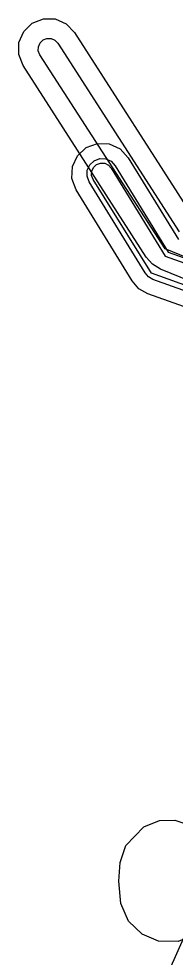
# Model space of a CAD drawing. Header units: metres. Extents: x 3158 to 3711, y 9867 to 11440.
# Drawn here: x 3585.1 to 3595.4, y 11361.3 to 11422.5 of the extents above; entities that cross this region are included whole.
import ezdxf

# ---------------------------------------------------------------- set-up
doc = ezdxf.new("R2010")
doc.units = ezdxf.units.M
doc.layers.add('AI_GREENING_EXCLUSIONS', color=1, linetype='Continuous')

msp = doc.modelspace()

# ---------------------------------------------------------------- linework, layer by layer
at = {"layer": 'AI_GREENING_EXCLUSIONS'}
for points in [[(3599.03, 11404.275), (3594.362, 11406.158), (3593.836, 11406.472), (3593.429, 11406.93), (3585.39, 11419.417), (3585.104, 11420.143), (3585.117, 11420.923), (3585.428, 11421.639), (3585.989, 11422.181), (3586.715, 11422.467), (3587.495, 11422.454), (3588.211, 11422.143), (3588.753, 11421.582), (3596.448, 11409.63)], [(3604.581, 11403.438), (3594.664, 11407.473), (3586.483, 11420.12), (3586.383, 11420.375), (3586.387, 11420.648), (3586.496, 11420.898), (3586.693, 11421.088), (3586.947, 11421.188), (3587.22, 11421.183), (3587.47, 11421.075), (3587.66, 11420.878), (3595.578, 11408.579)], [(3602.317, 11401.436), (3593.543, 11404.55), (3592.954, 11404.88), (3592.508, 11405.386), (3588.855, 11411.323), (3588.584, 11412.054), (3588.613, 11412.834), (3588.938, 11413.543), (3589.51, 11414.074), (3590.242, 11414.346), (3591.022, 11414.317), (3591.731, 11413.991), (3592.262, 11413.419), (3595.545, 11408.084)], [(3603.002, 11402.254), (3593.877, 11405.492), (3593.583, 11405.657), (3593.36, 11405.911), (3589.707, 11411.847), (3589.571, 11412.213), (3589.586, 11412.603), (3589.748, 11412.957), (3590.034, 11413.223), (3590.4, 11413.358), (3590.79, 11413.344), (3591.145, 11413.181), (3591.41, 11412.895), (3594.878, 11407.259), (3601.495, 11404.911)], [(3603.208, 11402.499), (3593.771, 11405.89), (3589.962, 11412.004), (3589.867, 11412.26), (3589.877, 11412.533), (3589.991, 11412.781), (3590.192, 11412.967), (3590.448, 11413.062), (3590.721, 11413.052), (3590.969, 11412.938), (3591.155, 11412.738), (3594.678, 11407.012), (3602.153, 11404.359)], [(3593.367, 11356.937), (3601.615, 11375.414)]]:
    msp.add_lwpolyline(points, dxfattribs=at)
msp.add_lwpolyline([(3595.295, 11370.26), (3596.345, 11369.908), (3597.569, 11368.749), (3598.016, 11367.674), (3598.149, 11366.457), (3598.072, 11364.912), (3597.602, 11363.747), (3596.68, 11362.825), (3595.515, 11362.355), (3594.246, 11362.372), (3593.162, 11362.825), (3592.285, 11363.68), (3591.787, 11364.831), (3591.654, 11366.284), (3591.722, 11367.506), (3592.111, 11368.604), (3593.271, 11369.826), (3594.301, 11370.233), (3595.295, 11370.26)], close=True, dxfattribs=at)

doc.saveas('drawing.dxf')
